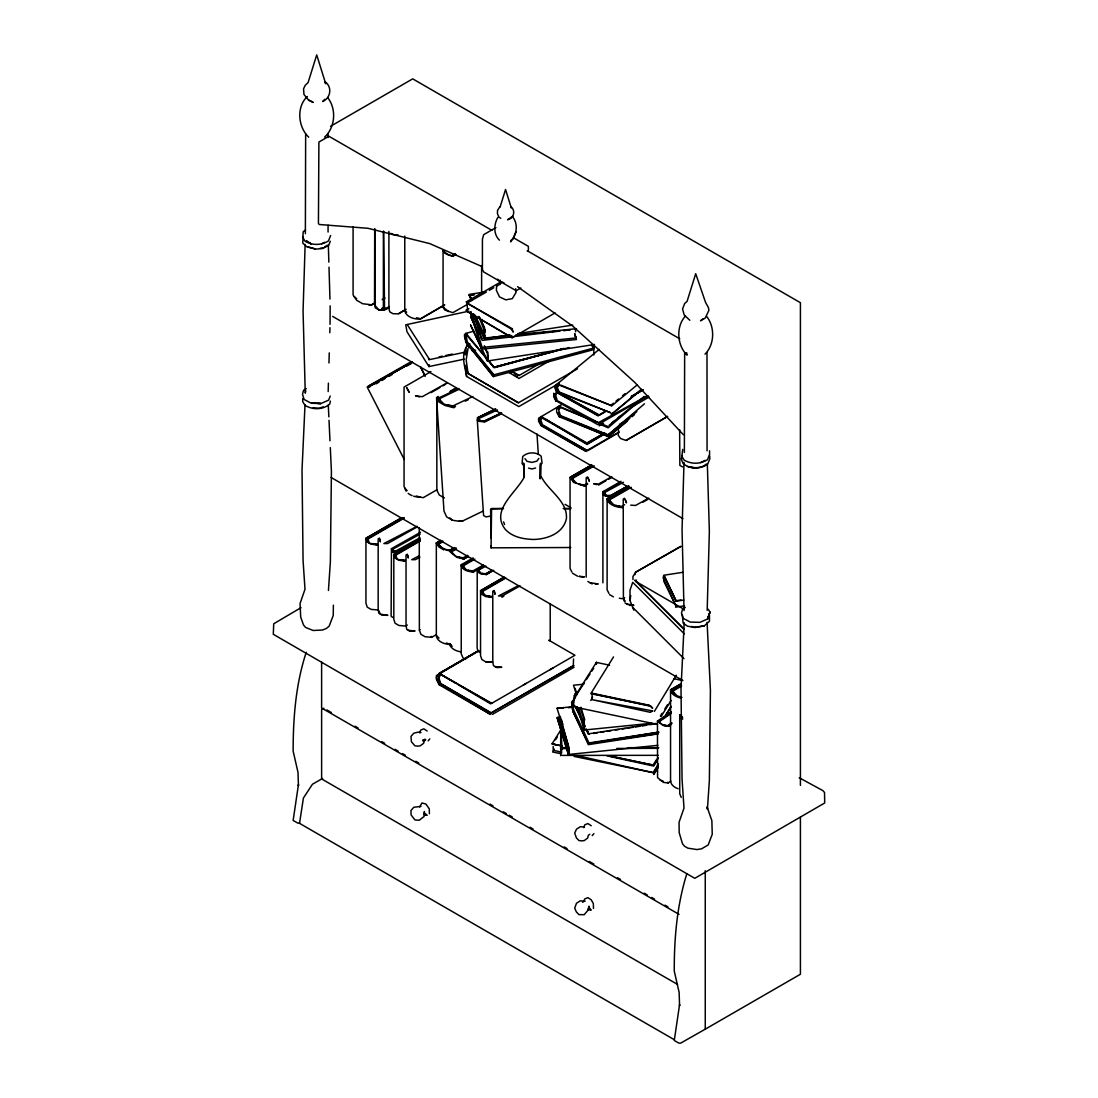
<?xml version="1.0" encoding="UTF-8"?>
<svg xmlns="http://www.w3.org/2000/svg" width="1098" height="1098" viewBox="0 0 1098 1098"><rect width="100%" height="100%" fill="white"/><g stroke="black" fill="none" stroke-linecap="round" stroke-linejoin="round"><path stroke-width="1.5" d="M388.898 231.376L388.898 308.497L389.776 311.873L392.892 313.671L398.245 313.904L405.574 309.677M455.382 254.365L452.458 256.04L447.339 254.242L443.084 250.646L443.043 307.207L444.786 310.034L452.843 312.656L467.707 304.228M495.116 666.623L501.813 667.282L496.749 667.57L493.51 665.69L492.782 662.121L492.782 591.246L494.1 590.491M602.912 582.846L602.912 491.739L621.043 481.281M684.37 452.445L684.658 352.719M305.368 233.641L305.656 133.915M374.528 303.858L374.706 229.358M484.438 565.923L478.563 569.286L479.071 571.742L477.232 569.944L477.122 647.944L478.001 651.32L480.073 652.514M420.534 532.269L391.451 548.684L391.121 616.349L393.125 617.501M604.751 432.873L587.073 443.084L587.073 443.949L603.282 434.41M302.732 398.601L302.705 401.594L304.983 405.34C312.518 409.952 322.867 410.007 329.702 404.091L330.388 401.099M500.057 284.382L500.112 280.1M333.38 605.163L333.243 615.484L329.139 626.189L326.408 628.454L322.51 630.019L313.177 630.499L305.491 627.397L303.473 624.899L300.701 617.131L300.056 603.488L304.997 589.283L303.062 560.405L302.019 470.04L305.011 404.64M540.436 463.205L540.175 478.865L540.518 465.154L542.055 463.164L541.163 456.192C536.291 451.607 527.452 451.868 522.717 456.535L522.085 463.534L523.622 465.47L524.075 477.369C516.06 492.906 490.271 510.268 505.3 529.387C512.533 537.21 523.444 539.159 533.642 539.461C547.229 539.104 563 533.559 566.403 518.791C567.844 501.059 548.3 490.888 541.204 476.628M328.178 391.561L328.412 383.147M328.975 362.985L329.249 352.897M329.812 332.721L329.949 327.684M330.045 324.322L330.169 305.834M707.181 610.364L709.363 531.363L707.345 464.152M593.812 354.956L593.908 344.58M683.999 462.272L682.05 529.977L684.04 610.57M305.134 244.442L303.062 311.173L305.258 393.139L305.82 390.71M478.701 650.661L439.09 673.65L438.184 680.225L440.737 683.656L490.916 713.069L573.952 665.525M485.069 329.578L484.987 332.172L478.769 316.416M560.721 747.505L560.666 748.63L567.474 748.603M684.219 622.717L681.007 688.844L682.05 779.209L683.999 808.087L679.058 822.292L679.182 832.627L682.476 843.703L684.479 846.201L687.856 848.15L696.901 849.55L701.512 848.836L708.141 845.007L712.245 834.288L711.861 820.631L707.071 806.92L707.428 809.267L709.363 780.596L710.42 690.34L707.085 622.346M328.439 590.463L330.374 561.778L331.418 471.522L330.306 447.627M496.612 286.482L496.365 290.297L499.48 296.885L505.794 299.85L512.299 298.642L515.964 292.603L515.703 288.719M469.807 343.949L466.87 345.65L465.813 347.942L465.319 354.887L468.064 348.354L466.17 359.856L468.064 373.485L518.283 402.884L577.493 368.791M618.586 430.073L618.215 435.288L620.535 438.514L626.066 440.449L667.46 416.54M487.69 360.007L487.924 352.046M491.081 515.991L485.961 516.897L483.559 515.511L477.287 420.067L477.52 417.762L495.651 408.868M651.91 723.225L584.136 730.033L584.411 727.494L583.779 728.701L577.232 706.645M682.325 614.619L683.134 623.101L687.499 626.176L694.979 627.548L704.202 625.915L709.459 621.235L709.445 614.866M509.472 334.863L484.493 338.733L484.314 327.52L480.032 318.351M303.185 236.564L302.76 243.07L306.973 246.899L315.922 249.122L322.826 248.477L328.645 245.403L330.306 241.299M663.082 578.221L663.727 575.256L682.736 572.332M428.947 366.567L429.167 365.085L428.947 366.567L464.303 359.142M633.834 610.159L630.005 600.524L630.746 595.555M573.98 700.442L574.721 696.75L596.365 662.41L609.568 665.182M584.136 730.033L583.944 719.368L580.458 707.99M573.664 702.198L572.964 710.68L588.432 743.607L657.743 733.656M471.083 314.481L481.391 349.191L576.464 339.502L574.968 334.629M419.724 806.934L421.92 802.967L425.928 804.052L429.263 808.842L429.4 813.714M473.183 314.371L484.493 338.733L484.493 327.918L479.551 317.267M583.944 719.368L584.369 723.925M682.736 449.425L681.817 456.315L684.068 460.035C691.205 464.413 700.414 464.221 707.455 459.746L709.61 454.352L709.541 450.77M634.946 574.693L635.673 572.195L680.842 546.406L635.673 572.195L632.956 576.505L632.956 579.566M682.311 455.588L681.309 458.991L682.997 463.425C689.654 469.285 700.497 469.326 707.634 464.221L709.857 458.744L709.596 455.643M500.057 207.138L505.56 189.501L511.284 207.893L510.858 206.561C515.923 210.542 513.891 218.516 507.578 219.737L512.697 216.361L510.694 217.747M465.813 347.942C461.16 357.221 465.113 367.061 466.595 376.436L518.832 406.589L559.239 383.257M574.405 698.108L572.895 705.712L574.405 705.575M419.724 732.86L420.644 730.129L423.801 728.839L427.149 731.007M538.898 458.374L536.853 461.16L531.94 462.395L527.013 461.338L524.981 458.621M574.721 696.75L572.895 702.651L573.636 704.889M306.246 652.308C295.774 683.93 293.125 717.914 293.139 751.087L297.997 772.347L298.45 785.688L298.45 784.576L293.139 820.439L297.668 823.047L299.603 823.061M686.772 873.939C676.999 905.177 674.131 938.474 674.268 971.14L679.127 992.386L679.58 1005.727L679.58 1004.615L674.268 1040.479L678.797 1043.086L680.733 1043.1L705.259 1029.169L705.259 870.687M330.237 396.062L328.631 400.152L320.904 403.529L317.72 403.515M330.622 235.548L328.467 240.929C321.426 245.417 312.216 245.595 305.079 241.231L302.815 237.511L303.226 231.719L305.546 229.949M467.309 334.382L466.293 336.908L467.309 341.849L493.935 374.816M572.964 701.896L572.758 706.837L573.925 710.53L588.967 742.948L658.388 732.16M583.642 901.417L584.726 898.933L587.883 897.642L591.232 899.811L593.345 903.572L593.483 908.444M511.641 239.488L510.584 241.834C516.842 235.164 518.544 223.978 512.491 216.649M512.629 239.295L516.156 231.651M497.874 217.39C493.798 224.225 493.304 234.423 499.466 240.16M407.344 554.188L406.04 554.943L406.04 625.805L407.344 625.05M657.867 745.336L568.38 754.491L568.38 745.295L557.07 708.292L572.374 706.741M636.305 580.073L635.605 581.336L683.862 609.212M658.306 733.835L588.363 744.65L572.813 711.161L571.66 702.459L572.813 700.359M542.467 417.267L540.792 420.067L542.467 424.734L587.018 450.454L619.176 431.939M654.381 711.38L676.313 675.229M657.345 759.5L653.832 765.265L609.157 755.918M555.561 739.819L557.331 736.936M559.994 732.627L561.764 729.745M657.99 765.526L653.543 772.731L574.103 756.412M661.229 716.28L671.084 700.469M438.39 674.337L436.4 677.507L439.2 684.809L490.463 714.4L439.886 684.136L439.2 684.809L436.4 679.415L436.4 675.586L476.532 652.157M592.591 696.928L590.779 700.524M552.061 743.854L562.052 745.954L552.061 743.854L562.066 727.974M613.521 656.906L590.779 693.675L650.606 705.836L652.651 708.292L650.387 706.206L592.124 693.552L592.11 697.875M660.337 716.088L662.135 713.247M664.825 708.965L667.529 704.696M665.731 715.018L671.111 706.467M653.983 763.673L656.7 759.363M658.141 758.032L653.639 766.075L607.016 755.877M658.512 764.016L653.077 772.635L578.193 755.863M554.38 749.179L552.596 751.993L560.872 753.695M499.617 207.138L497.531 210.404L497.435 213.657L498.931 217.184L500.743 218.269M658.169 758.073L653.639 765.196L610.337 756.097M559.211 384.492L557.29 387.47L559.211 391.972L610.831 412.834L558.676 392.411L556.906 389.323L556.878 386.29L559.431 384.369L558.127 383.655L555.135 385.727L555.135 388.788L557.976 392.604L555.135 387.265L558.676 384.945L610.831 405.368L613.425 403.227M665.841 715.031L671.331 706.508M575.311 696.695L584.507 682.489M586.332 679.648L590.01 673.966M591.849 671.125L593.689 668.284M466.238 333.723L464.44 336.153L466.279 342.123L493.441 376.587L593.524 349.644M428.138 740.875L429.812 738.913M592.22 835.605L593.894 833.643M324.624 137.099C335.343 127.299 336.674 108.853 327.616 97.557M324.802 99.287L322.716 101.51C330.773 97.928 332.447 87.003 325.049 81.705L325.722 83.791L316.718 54.9L308.071 82.611L305.258 85.287L303.556 88.801L303.954 94.442L308.675 100.261L313.218 102.43L309.156 100.11M704.998 354.16C714.716 344.511 715.072 326.957 706.618 316.375M541.575 416.801L538.596 419.724L541.657 425.201L586.222 451.443L541.053 425.695L538.596 421.248L538.596 418.187L561.503 404.695M487.69 356.946L487.183 351.895L484.3 345.76M474.089 331.143L465.923 333.339L464.44 334.616L465.923 342.535L493.441 376.587M636.62 403.46L608.127 427.808L600.441 424.418M644.457 403.817L608.127 434.849L560.502 415.593L558.717 410.515L560.502 406.823L591.218 420.356M628.097 420.054L608.594 436.592L559.28 416.801L556.659 412.162L556.659 408.566L559.362 405.999L558.045 408.964L559.939 407.276L607.716 426.408M631.995 416.746L634.589 414.536M702.706 318.996L700.524 320.808L705.287 318.022L708.883 310.35L708.485 307.714L705.534 302.348L695.707 273.704L687.06 301.415L684.672 303.501L682.544 309.018L684.205 314.961L689.819 320.287M307.316 96.528C296.227 106.849 297.956 127.011 308.73 137.195M555.135 385.727L599.192 349.397M685.427 316.073C675.778 326.504 676.931 345.184 687.046 355.148L686.634 352.636M641.397 389.694L611.284 414.522L641.397 389.337M609.033 425.42L644.183 396.433M626.931 421.467L608.484 436.688L559.939 416.06L557.976 412.574L559.28 416.801L559.939 416.06L607.867 435.055L636.854 411.599M616.033 401.086L618.627 398.958M622.525 395.747L625.133 393.606M611.284 406.205L637.183 384.918M611.655 423.169L614.276 421.014M618.201 417.775L620.837 415.62M482.942 511.16L462.985 520.823L458.827 521.234L452.431 520.232L446.653 516.911L443.99 511.146L436.537 397.778L438.143 396.474L437.237 398.615L439.104 402.088L444.868 405.409L453.845 407.742L455.464 406.452L446.351 404.915L452.994 405.917L472.881 396.502M436.098 634.754L431.638 637.32L425.091 636.73L420.959 634.342L419.367 630.252L420.136 629.676M671.139 712.286L658.827 721.345L670.974 712.986M501.937 597.271L503.817 596.104M670.864 781.131L668.16 782.97L663.37 782.38L657.578 777.645L657.441 721.098L671.125 711.682M671.413 713.261L658.827 721.921L662.341 724.694L667.708 726.231L671.907 723.335M671.756 722.868L667.708 725.654L664.002 725.243L668.682 726.203M671.386 724.337L668.394 726.396L663.37 725.545L657.441 721.098M589.818 834.288L588.267 835.345L587.705 838.021L584.205 840.615L581.789 840.862L579.003 840.56L576.423 837.952L574.693 833.121L576.505 829.141L580.348 826.739L584.534 827.014L583.807 827.59L584.726 824.859L587.883 823.569L591.232 825.737M582.516 902.254L584.712 900.84M324.473 247.023L327.341 245.211M306.273 388.596L303.611 390.27L302.499 394.251L304.119 399.466L311.228 403.254L320.904 403.529L311.859 402.815M706.33 464.029C701.073 468.791 693.799 468.064 687.417 466.554M685.262 607.4L682.613 609.074L681.487 613.068L683.121 618.27L690.23 622.072L699.906 622.346L707.62 618.956L709.939 612.149L708.347 609.266M398.752 313.603L406.068 309.238M604.545 434.039L587.005 444.47L552.527 423.416M389.296 306.534L384.959 309.06L382.022 308.593M444.072 305.107L420.685 318.791L416.458 317.747M618.627 432.626L587.567 450.77L541.657 425.201L540.175 421.961L540.216 418.86L541.657 417.734L586.428 443.331L602.747 434.067M626.066 440.449L667.584 416.416M330.553 126.297L412.711 78.864L800.415 302.705L800.415 785.372M495.898 227.615L483.696 234.656L482.42 239.103L482.42 269.449L483.696 271.961L516.184 290.723L520.836 288.033M455.89 254.599L453.035 256.246L448.506 254.997L444.786 253.213L443.084 250.646M374.912 303.13L371.961 304.846L362.669 303.734L356.658 300.262L353.089 294.923L353.089 227.053M382.118 299.672L385 297.997M389.076 307.728L384.547 309.828L378.851 309.924L375.31 307.879L374.747 304.997L374.747 228.809L374.789 305.203L378.851 309.924L383.38 309.979L383.38 231.321M444.772 304.887L420.109 319.12A16.168 10.28 -5.6 0 1 404.764 310.267L404.764 236.029M466.087 301.977L500.51 282.104M376.024 383.861L378.961 382.159M381.898 380.457L384.835 378.769M389.227 376.23L392.164 374.528M406.85 366.046L411.256 363.507M469.532 343.798L466.595 345.486L475.297 350.509M430.883 371.632L404.064 387.114L404.064 486.524L404.942 488.198A17.486 10.994 -4.9 0 0 406.136 491.149M512.121 337.745L466.856 311.187L512.121 337.745L555.108 312.916M431.102 392.631L439.886 387.567M442.81 385.865L445.733 384.176M449.906 391.574L455.711 388.225M541.108 362.779L518.832 375.64L511.572 371.453M436.826 489.832L423.293 497.641L420.575 497.229A17.486 10.994 -4.9 0 1 413.617 496.172M377.479 609.912L371.097 609.39L367.24 607.167L365.936 603.241L365.936 538.294L401.346 517.858M404.05 518.201L367.665 539.2L368.708 541.438L367.665 538.542L404.05 517.666M379.469 538.089L378.165 538.844L378.165 609.719L378.879 613.302L382.118 615.168L387.882 615.333L380.498 614.221L378.165 609.719M631.487 396.405L643.236 389.625M599.165 425.873L603.571 423.334M631.405 407.262L649.11 397.037M301.017 607.661L273.718 623.774L273.306 634.301L694.787 878.318L824.694 802.981L824.529 792.481L822.8 790.56L799.22 777.755M405.354 626.011L398.958 625.489L395.115 623.266L393.811 619.341L393.811 554.394L420.369 539.063M619.492 424.363L629.799 418.407M420.273 541.012L395.541 555.3L396.584 557.537L395.541 554.641L420.273 540.449M436.331 542.975L443.784 549.824L438.939 547.024L436.331 542.975L440.723 540.436L436.331 542.975L436.331 636.071A16.676 10.788 -6.8 0 0 450.88 644.471L446.392 642.989M442.672 541.822L438.267 544.375L442.659 548.629L448.602 550.674M571.907 572.044L570.054 568.435L570.054 477.328L591.822 464.77M594.293 465.909L572.168 478.687L576.615 483.298M450.084 551.196L454.49 548.643M455.752 549.371L451.347 551.923L455.739 556.178L463.164 558.745M587.54 476.903L586.181 477.699L586.181 577.109M584.644 485.879L587.595 484.177M598.547 485.069L605.863 480.842M608.786 479.153L611.71 477.465M465.676 659.431L462.931 657.839L461.229 653.735L461.229 564.77L473.101 557.908M474.885 559.115L463.013 565.978L466.389 569.807L473.06 571.784M479.002 568.352L481.967 566.637M483.463 564.99L473.06 570.878L468.173 570.411L473.609 571.921L483.998 565.923M628.687 486.057L610.735 496.461L605.863 495.527L604.271 492.728L623.499 482.242M608.951 593.428L607.112 589.818L607.112 498.725L628.88 486.153M631.35 487.306L609.225 500.07L613.658 504.682L620.082 506.754M486.167 574.474L492.041 571.084M493.798 570.287L486.469 574.515L481.116 573.98L478.001 572.182L477.232 569.944M624.597 498.3L623.225 499.082L623.403 598.314L624.405 601.347M492.11 662.314L485.714 661.792L481.871 659.569L480.553 655.643L480.553 590.697L504.16 577.068M505.574 578.152L482.283 591.602L485.261 595.281L490.065 596.585M642.906 502.225L647.298 499.7M323.883 708.224L321.618 709.528L321.618 778.921L677.548 984.426M478.755 650.496L439.2 673.335L491.424 703.489L574.94 655.273L548.822 640.189M477.534 651.443L439.09 673.65L491.753 703.31M549.329 640.697L550.222 640.175L550.222 603.886M624.597 597.71L623.225 598.492L625.215 601.196M492.275 714.469L574.089 667.241M678.125 788.735A16.168 10.28 -5.6 0 1 670.549 780.966L670.549 689.873L680.705 684.013M681.515 686.113L672.662 691.232L677.109 695.83L681.927 697.395M705.012 1029.32L800.415 974.242L800.415 817.008M467.46 302.924L486.469 291.986M489.296 290.352L493.784 287.772M496.571 286.166L499.631 284.409M465.923 310.295L468.901 308.579M518.819 378.549L549.769 360.734M631.185 396.639L642.838 389.941M604.202 412.272L598.369 415.634L557.262 391.904L555.725 395.417L557.262 400.674L598.369 422.703L647.532 395.651M631.899 396.337L640.642 391.3M648.053 395.802L597.875 424.706L556.576 401.072L553.735 393.276L553.735 396.872L556.123 401.374L554.984 397.407L555.19 393.935L556.576 392.302L556.013 390.943L599.165 415.071L606.453 410.885L599.165 415.071L556.576 392.302L598.067 415.813M523.307 685.097L526.271 683.381M550.002 669.725L552.967 668.009M410.981 362.779L368.722 386.976L370.108 386.688M592.824 465.95L572.168 477.767L573.746 481.281L570.617 477.012L591.095 465.346M473.403 559.129L463.013 565.072L464.042 568.078L461.736 564.468M629.868 487.334L609.225 499.151L610.79 502.678L607.661 498.396L628.138 486.743M505.574 577.589L482.283 590.944L483.038 593.826L480.553 590.697L503.886 577.37M322.62 778.427L312.436 784.246L303.405 798.04L299.534 823.349L673.98 1039.532M681.515 685.289L672.662 690.299L674.241 693.771L670.549 689.873L680.897 683.93M375.475 302.513L371.11 304.997L368.736 304.887M409.513 362.615L368.283 386.112L374.212 383.902L412.285 361.928L367.171 387.031L404.27 459.513M450.564 391.3L456.411 387.965M402.156 517.597L366.471 537.993L369.161 543.071L377.479 544.965L371.097 544.183L367.24 541.959L365.936 538.294M419.614 539.64L394.347 554.078L397.037 559.17L405.354 561.064L398.958 560.282L395.115 558.059L393.811 554.394M454.49 547.737L450.084 550.249L445.088 549.357L440.024 546.584L438.267 543.428L442.727 540.957M455.752 548.465L451.347 550.976L453.09 554.188L449.411 550.784L453.803 548.327M620.617 482.461L604.271 491.808L604.531 494.1L607.194 495.569L610.735 495.541L627.123 486.4L610.735 495.541L605.122 495.788L603.433 491.437M388.953 307.33L384.547 309.828L383.669 231.28M419.532 538.926L397.476 551.457L392.123 551.718L391.451 548.684M587.595 483.285L584.644 484.959L578.866 484.191L585.412 486.194L573.54 482.365L570.054 477.328M492.041 570.342L486.167 573.678L482.159 573.527L486.469 574.515L486.167 573.678L492.069 570.425M624.638 504.682L621.688 506.356L615.909 505.574L622.456 507.578A16.237 9.251 0.6 0 1 607.112 498.725M412.505 362.23L369.559 386.098M417.405 526.807L387.608 543.551L383.861 543.579L417.144 526.258M419.477 539.091L397.476 551.457L393.496 551.127L392.604 548.657L392.123 551.718L397.449 552.129M419.944 557.125L415.483 559.637L411.723 559.678L419.299 555.739M520.109 585.907L502.225 595.953L498.478 595.981L518.16 585.742M447.202 382.749L422.318 396.694L415.511 395.788L419.601 396.927M611.71 476.724L598.547 484.053L593.675 483.779L596.928 484.63M648.753 498.121L635.591 505.451L630.719 505.162M454.654 547.6L450.194 550.071L450.276 551.869L456.864 557.386L463.96 558.923L468.352 556.412L463.96 558.923L457.907 556.947L463.164 557.798L467.624 555.327M456.123 548.451L450.454 551.484L456.37 548.218M420.218 534.053L392.604 549.316L394.443 551.731L419.916 537.759M485.906 566.129L478.563 570.082L480.855 573.129L483.504 573.801M321.59 243.825L324.555 242.287M700.579 462.642L705.04 460.337M495.541 409.183L477.52 417.762L478.495 420.767L484.726 420.877L501.539 413.081M501.457 413.411L484.726 421.605L479.689 421.454L477.287 420.067M458.868 389.337L439.008 398.958L443.894 404.023L453.062 407.07M465.291 401.154L468.352 399.672M501.374 413.809L484.781 421.852L480.073 420.987L478.934 418.462L497.463 409.938M495.459 409.554L478.865 417.501L478.824 419.614L481.226 420.946L484.726 420.877L501.457 412.93M458.827 388.568L438.926 397.792L440.641 401.621L436.537 397.778M323.224 406.823L319.285 408.305L313.081 407.866M563.796 348.629L494.457 367.72L465.923 333.339M493.441 367.391L563.988 348.395M563.398 348.711L493.935 367.35L466.293 334.657L465.566 335.576L466.279 342.123L493.482 374.94L593.167 348.19M535.563 468.009L532.063 468.942L528.563 468.146M569.011 347.572L493.935 367.35L488.61 360.762M511.339 329.043L512.382 328.782L466.842 302.993L511.339 329.043L513.178 332.076L512.011 328.659M468.86 311.159L405.766 324.816L406.96 331.692L428.536 365.922M439.104 356.877L442.412 356.177M445.733 355.491L452.349 354.105M465.154 352.17L428.934 359.732L428.536 358.373M658.978 732.201L588.432 743.607L573.005 711.559L571.66 702.459M484.053 292.095L468.956 294.429L471.783 300.523M517.803 333.572L572.758 325.077M487.402 361.009L470.603 325.104L487.402 361.009L594.512 344.498M664.51 576.107L675.943 600.757L680.952 599.988M675.544 607.18L684.507 605.794M655.561 723.445L588.363 733.848L586.25 729.278M593.551 733.464L597.436 732.86M600.826 732.325L604.202 731.803M607.016 731.364L610.982 730.746M615.429 730.06L618.792 729.539M622.168 729.017L625.531 728.496M627.905 728.125L632.983 727.329M635.632 726.917L639.763 726.272M642.371 725.874L646.53 725.229M649.92 724.694L654.147 724.035M675.544 601.32L683.834 600.043M319.971 248.354L323.045 247.928M701.938 626.217L704.202 625.915L694.32 627.233L691.534 626.409M560.145 331.061L482.132 340.394L475.709 318.255M563.535 330.663L570.315 329.853M563.233 708.237L557.07 708.292M568.27 707.688L573.321 707.153M482.351 338.28L510.913 335.37M515.882 334.863L576.464 328.7M583.697 684.191L573.513 685.221L576.491 694.979M486.496 338.225L491.561 337.717M494.937 337.374L505.053 336.345M508.429 336.015L511.805 335.672M520.232 334.821L525.297 334.3M530.348 333.792L535.412 333.284M542.165 332.598L547.216 332.09M552.28 331.582L557.345 331.061M564.084 330.388L569.148 329.867M575.407 338.019L482.146 347.448L472.044 314.385M458.827 521.234L462.985 520.823M382.022 308.236L384.959 307.989M570.768 547.518L491.067 547.833L490.751 546.145M595.185 583.944L598.204 583.93L589.983 582.709M629.209 605.341L633.738 605.327M616.802 748.452L657.62 748.328M628.18 747.683L658.759 747.683M561.819 755.397L658.224 755.328M503.502 508.511L490.614 509.06L491.067 538.089M563.178 508.566L569.999 508.566M503.364 508.525L491.575 508.498L491.067 547.833L490.971 546.461M564.056 508.649L570.795 508.662M628.536 748.054L657.565 748.218M485.714 661.792L492.673 661.984M610.872 496.337L605.794 496.172L603.131 494.635L602.912 491.739M372.565 543.661L377.039 543.963M404.915 560.049L400.427 559.76L403.419 560.392M491.671 596.365L486.894 596.022L492.11 597.367L485.714 596.585L481.871 594.361L480.553 590.697M420.959 806.399L413.822 807.263L410.968 810.502L411.091 814.894L414.92 819.904L419.216 820.275L424.157 816.418L424.404 811.491L424.185 814.689L425.736 813.632L424.212 814.675L427.149 815.292L425.022 814.62M579.305 576.354L584.314 576.807M408.36 630.321L415.071 630.979L409.993 631.254L406.754 629.387L406.109 625.668M398.245 235.068L392.892 234.533L390.806 233.325M584.932 901.321L580.348 900.813L576.505 903.215L574.693 908.17L576.423 912.026L579.003 914.634L584.205 914.689L588.24 909.954L588.981 906.179L588.267 909.419L591.232 910.022L589.104 909.35M444.319 307.371L443.043 307.207L448.629 311.544M579.195 576.423L583.848 577.081M619.341 598.245L622.456 598.684M627.027 604.092L633.601 605.08M420.973 732.558L418.242 732.105L413.822 733.19L410.968 736.429L411.421 741.726L414.92 745.83L417.72 746.132L420.122 745.885L423.636 743.291L424.624 739.242L423.183 741.287L425.736 739.558L422.73 740.134L425.022 740.546M690.505 467.117L694.924 467.926M673.925 678.715L682.174 680.444M591.904 693.209L649.536 705.314M574.995 707.098L657.496 724.447M552.898 744.142L557.866 745.185M561.558 752.144L553.241 750.277L553.145 746.434M315.346 248.972L308.305 246.913M416.211 495.98L420.575 497.229M660.159 780.156L663.357 781.282M500.208 281.294L503.913 282.749M560.776 385.124L610.831 405.368M481.995 266.567L429.73 243.591L367.926 228.288L319.243 224.5L318.434 223.47L318.9 142.04L328.92 136.262L491.822 230.306M466.87 345.65L475.585 350.619M510.446 370.479L519.162 375.447M513.617 237.841L528.385 246.364L528.385 250.083M679.772 338.815L527.232 250.742L527.699 251.332M682.503 466.911L679.854 465.374L679.635 429.647M472.401 350.852L475.283 352.527M508.511 371.7L511.407 373.375M514.289 375.036L517.185 376.71M518.627 402.678L468.064 373.485L465.223 365.209L466.595 376.436M541.053 416.513L587.073 443.084M332.639 316.402L682.901 518.613M565.058 504.353L571.001 507.784M444.416 497.984L439.31 495.033L436.839 490.216L436.839 399.123M587.855 581.473L592.151 583.958M624.899 602.857L627.768 604.518M572.525 573.252L577.63 576.203M609.568 594.636L613.411 596.845M331.157 477.506L682.901 680.582M682.682 719.094L680.595 717.886L679.717 714.825L681.172 715.004L681.638 717.433L679.717 714.825L679.717 793.662L681.227 797.395M326.847 709.926L331.294 712.506M355.025 726.203L357.989 727.919M381.72 741.617L384.684 743.319M395.06 749.316L398.039 751.032M402.486 753.599L405.45 755.314M415.826 761.312L418.791 763.014M489.983 804.12L492.947 805.836M503.323 811.82L506.302 813.536M509.266 815.251L512.231 816.967M530.018 827.233L532.997 828.949M564.139 846.929L567.103 848.644M589.351 861.491L593.798 864.057M617.529 877.755L620.494 879.471M644.224 893.168L647.189 894.884M651.636 897.45L654.6 899.166M664.976 905.15L667.955 906.866M679.031 914.36L321.618 708.004L321.618 662.094M472.469 350.962L475.42 352.691M507.77 371.797L518.064 377.877M455.423 683.025L440.737 674.337L438.843 677.933L440.737 683.656L491.3 712.849L573.307 665.621L573.54 658.937M458.36 684.768L490.682 703.887M545.335 419.024L549.645 421.659M310.116 243.248L311.242 243.962L306.479 240.613M517.556 286.674L572.895 326.243L634.685 382.31L683.368 434.726M354.256 296.666L356.658 298.683M449.919 517.968L452.431 520.232M452.198 646.338L449.411 643.62A16.676 10.788 -6.8 0 0 460.995 651.828M684.342 629.291L634.781 580.156L684.027 629.401M684.287 633.834L632.709 582.311L630.005 590.202L630.005 600.524M632.572 607.263L683.93 658.608M404.764 310.267L406.644 312.203M436.812 635.797L438.994 638.158M404.942 488.198L407.125 490.641M592.042 345.678L594.142 348.217L592.014 345.554M497.682 279.153L501.086 283.298M681.172 715.8L682.695 717.831M429.167 358.95L407.564 325.104M667.762 782.284L668.16 782.97M425.146 375.928L420.534 366.91L425.05 375.996M664.057 575.942L675.943 600.757L670.933 589.969M575.187 706.522L582.585 721.921M586.277 729.621L588.501 734.246M576.587 708.292L581.679 718.943M586.785 729.607L588.967 734.178M475.022 315.071L484.945 335.919L484.163 337.21L473.76 314.001M575.681 706.439L585.014 726.203M586.442 729.25L588.597 733.807M478.536 333.476L470.603 316.581L476.244 328.975M471.495 299.987L469.354 295.403L474.363 294.566L469.354 295.403L471.371 299.905M470.068 295.856L471.509 298.944M575.64 706.439L584.836 726.231M431.198 636.346L431.638 637.32M473.362 314.344L484.493 338.733M485.412 349.123L486.826 352.225M503.611 521.879L504.572 524.542M474.048 315.14L481.446 338.733M575.132 688.35L577.054 694.65M580.911 707.236L584.754 719.835M561.366 719.492L562.862 724.378M558.388 717.2L569.327 753.022M568.38 754.491L557.07 717.488L568.215 753.132L568.901 749.165L568.215 745.666L560.172 716.267M574.611 333.6L576.107 338.513L574.707 333.71M573.952 695.624L574.885 698.767M574.638 693.826L575.558 696.983M578.77 708.059L584.754 728.605M557.88 717.241L568.215 753.132L568.929 751.856L568.256 744.883M575.407 329.235L575.654 331.816M467.46 310.391L467.268 305.217M470.905 311.818L470.96 315.044L470.864 312.01M536.991 433.971L538.322 454.284M328.302 404.942L328.851 416.897M329.016 420.301L329.976 440.792M523.664 463.136L524.075 477.369L523.705 463.507M328.343 245.348L328.851 262.148M329.002 267.185L329.963 299.109M487.663 355.683L487.732 358.73M540.573 464.399L540.806 477.067M561.202 728.674L561.531 750.14L561.16 727.85M561.188 729.196L561.531 753.201M706.988 352.801L707.057 450.839M560.694 725.243L560.707 755.699M419.271 527.713L419.367 630.252M328 133.997L328 137.374M328.069 225.268L328.069 232.021M481.624 265.51L481.624 292.397M412.107 495.637A17.486 10.994 -4.9 0 1 408.181 493.373M473.609 571.921A11.996 6.835 0.7 0 1 461.229 564.77M681.062 698.122A16.237 9.251 0.6 0 1 670.549 689.873M596.365 662.41L596.434 664.029L596.365 662.41M709.939 612.149L707.62 618.956L709.939 612.149M658.086 767.241L653.639 774.461L658.141 767.31M652.541 710.873L650.387 712.341L592.124 699.687L652.541 710.873M589.818 908.362L588.267 909.419L589.818 908.362M455.382 253.844L452.458 255.463L455.382 253.899M568.723 747.683L561.929 747.683L568.764 747.724M409.087 392.082L406.699 387.663L409.087 392.082M626.423 502.678L625.105 499.384L626.423 502.678M589.365 481.281L588.061 478.001L589.365 481.281M675.943 606.014L663.878 581.446L663.796 579.099L675.943 606.014M494.965 594.059L494.347 591.397L494.965 594.059M408.209 557.757L407.591 555.08L408.209 557.757M380.333 541.657L379.716 538.994L380.333 541.657"/></g></svg>
